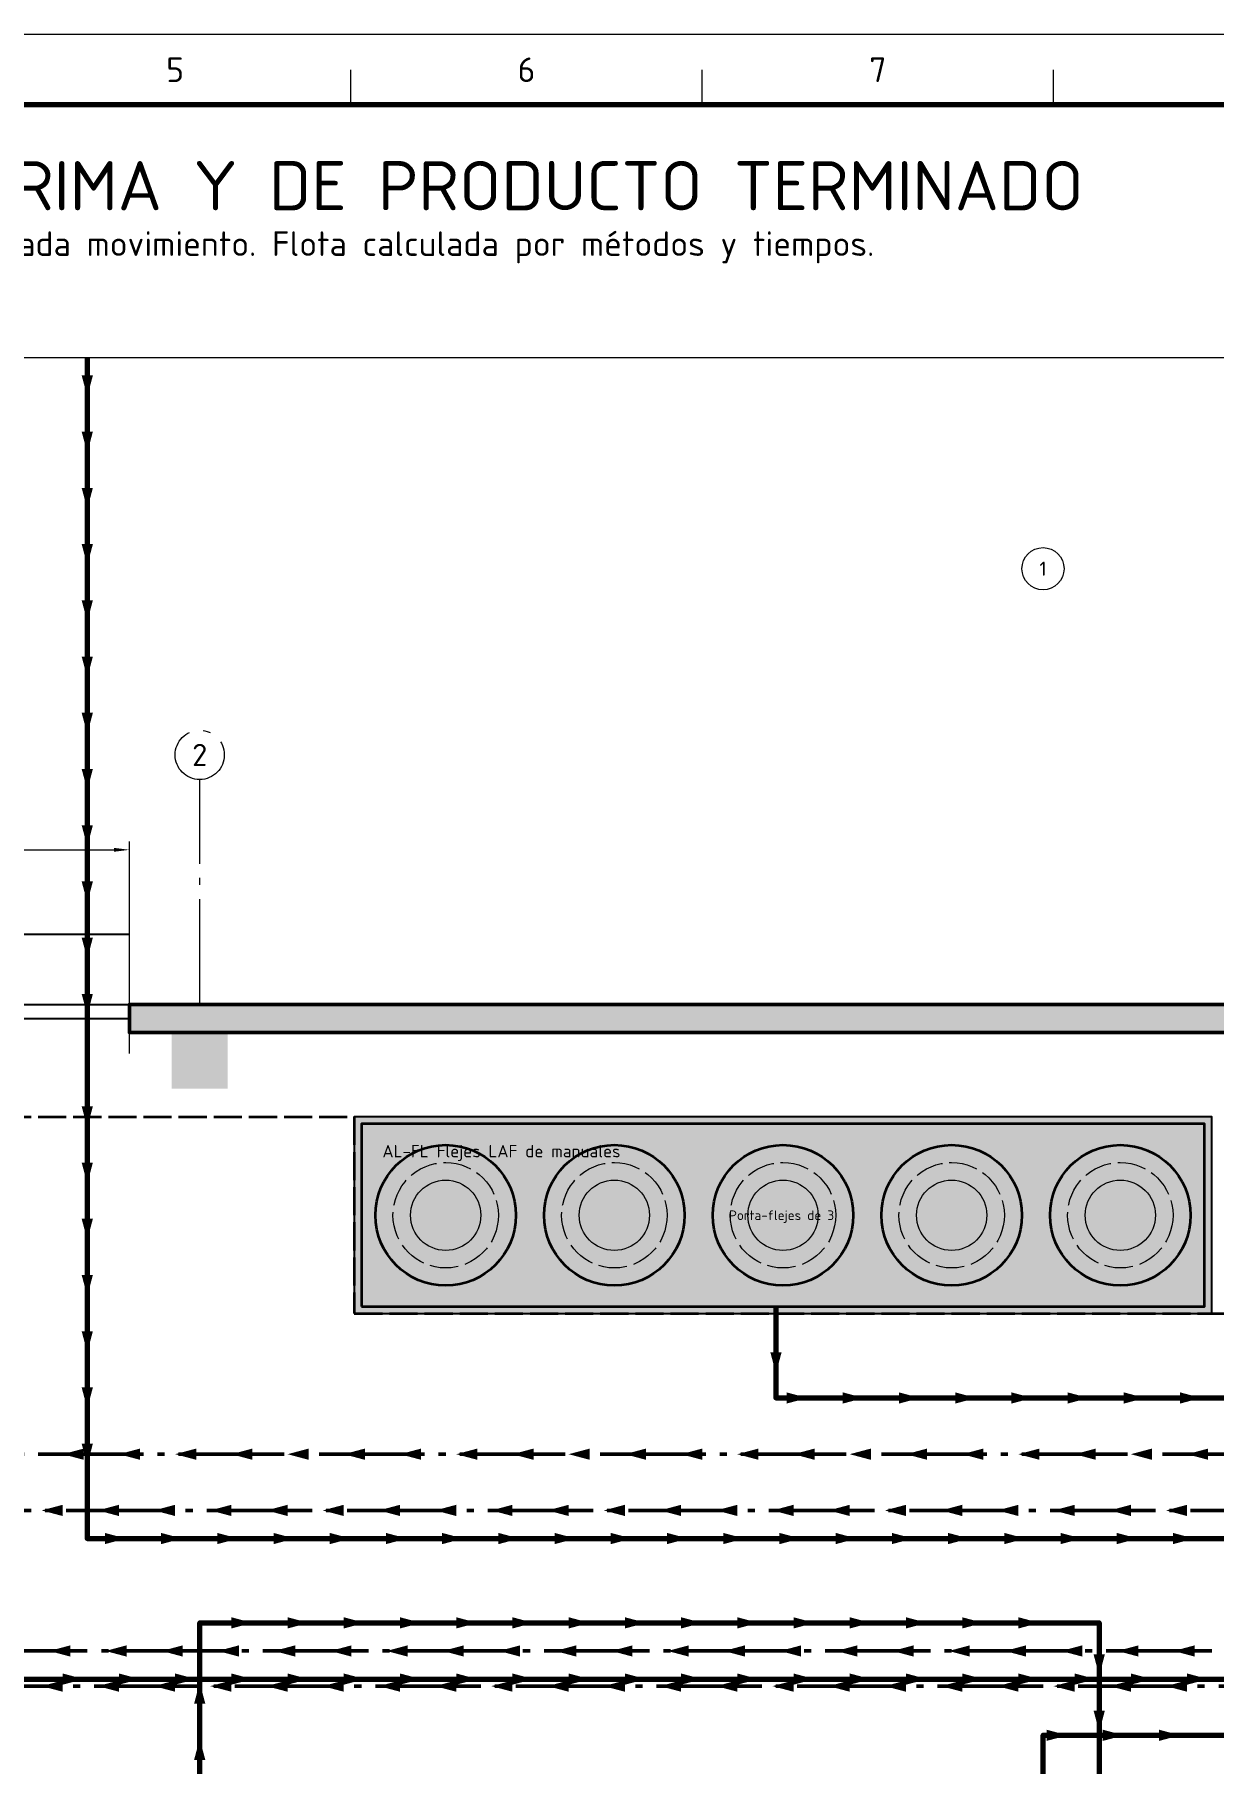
# Model space of a CAD drawing. Header units: millimetres. Extents: x 0 to 2430, y 0 to 841.
# Drawn here: x 199.5 to 367.2, y 595 to 841 of the extents above; entities that cross this region are included whole.
import ezdxf
from ezdxf.enums import TextEntityAlignment as Align

# ---------------------------------------------------------------- set-up
doc = ezdxf.new("R2010")
doc.units = ezdxf.units.MM
doc.linetypes.add('IRAM-E-TRAZOS', pattern=[5, 4, -1])
doc.linetypes.add('IRAM-F-TRAZO-PUNTO', pattern=[20, 15, -2, 1, -2])
for name, color, linetype, lineweight in [('06-TEXTO', 7, 'CONTINUOUS', 25), ('07-RECUADRO', 7, 'CONTINUOUS', 70), ('08-FINA', 5, 'CONTINUOUS', 18), ('A-ABERTURA', 7, 'CONTINUOUS', 25), ('A-COLUMNA', 7, 'CONTINUOUS', 50), ('A-COTA', 7, 'CONTINUOUS', 18), ('A-EJE', 1, 'IRAM-F-TRAZO-PUNTO', 18), ('A-EQUIPO-FINO', 8, 'CONTINUOUS', 13), ('A-EQUIPO-OCULTO', 8, 'IRAM-E-TRAZOS', 13), ('A-EQUIPO-RELLENO', 9, 'CONTINUOUS', 13), ('A-EXTERIOR', 8, 'CONTINUOUS', 25), ('A-MURO', 7, 'CONTINUOUS', 50), ('A-RELLENO', 9, 'CONTINUOUS', 13), ('A-SECTOR', 1, 'CONTINUOUS', 25), ('A-SECTOR-TXT', 1, 'CONTINUOUS', 25), ('A-TEXTO', 7, 'CONTINUOUS', 18), ('F-MP', 5, 'CONTINUOUS', 70), ('F-SCRAP', 8, 'IRAM-F-TRAZO-PUNTO', 50)]:
    doc.layers.add(name, color=color, linetype=linetype, lineweight=lineweight)
doc.layers.add('A-EQUIPO', color=30, linetype='CONTINUOUS', lineweight=35, true_color=0xe67800)
doc.layers.add('A-PASILLO', color=2, linetype='IRAM-E-TRAZOS', lineweight=35, true_color=0xd7a500)
doc.styles.add('ISO3098', font='isocpeur.ttf')
doc.dimstyles.new('FLAMA-IRAM', dxfattribs={"dimtxt": 3.5, "dimasz": 3.5, "dimexe": 2, "dimexo": 1.5, "dimgap": 1, "dimtad": 1, "dimdec": 1, "dimtxsty": 'ISO3098', "dimblk": 'IRAM_FLECHA', "dimblk1": 'IRAM_FLECHA', "dimblk2": 'IRAM_FLECHA', "dimcen": 2.5, "dimclrd": 3, "dimclre": 3, "dimclrt": 3, "dimazin": 3, "dimtfac": 1, "dimtmove": 0, "dimatfit": 3, "dimlwd": 18, "dimlwe": 18})

# ---------------------------------------------------------------- blocks, each defined once
blk = doc.blocks.new('IRAM_FLECHA')
blk.add_solid([(0, 0), (-1, 0.125), (-1, -0.125)])

msp = doc.modelspace()

# ---------------------------------------------------------------- hatches: boundary and pattern name
at = {"layer": 'A-COLUMNA', "true_color": 0x000000}
h = msp.add_hatch(color=7, dxfattribs=at)
h.dxf.hatch_style = 1
h.paths.add_polyline_path([(219, 691), (227, 691), (227, 699), (219, 699)])
at = {"layer": 'A-EQUIPO-RELLENO', "true_color": 0xe1e6ec}
h = msp.add_hatch(color=7, dxfattribs=at)
h.dxf.hatch_style = 1
h.paths.add_polyline_path([(268, 673), (267.6593, 675.5882), (266.6603, 678), (265.0711, 680.0711), (263, 681.6603), (260.5882, 682.6593), (258, 683), (255.4118, 682.6593), (253, 681.6603), (250.9289, 680.0711), (249.3397, 678), (248.3407, 675.5882), (248, 673), (248.3407, 670.4118), (249.3397, 668), (250.9289, 665.9289), (253, 664.3397), (255.4118, 663.3407), (258, 663), (260.5882, 663.3407), (263, 664.3397), (265.0711, 665.9289), (266.6603, 668), (267.6593, 670.4118)])
h = msp.add_hatch(color=7, dxfattribs=at)
h.dxf.hatch_style = 1
h.paths.add_polyline_path([(292, 673), (291.6593, 675.5882), (290.6603, 678), (289.0711, 680.0711), (287, 681.6603), (284.5882, 682.6593), (282, 683), (279.4118, 682.6593), (277, 681.6603), (274.9289, 680.0711), (273.3397, 678), (272.3407, 675.5882), (272, 673), (272.3407, 670.4118), (273.3397, 668), (274.9289, 665.9289), (277, 664.3397), (279.4118, 663.3407), (282, 663), (284.5882, 663.3407), (287, 664.3397), (289.0711, 665.9289), (290.6603, 668), (291.6593, 670.4118)])
h = msp.add_hatch(color=7, dxfattribs=at)
h.dxf.hatch_style = 1
h.paths.add_polyline_path([(316, 673), (315.6593, 675.5882), (314.6603, 678), (313.0711, 680.0711), (311, 681.6603), (308.5882, 682.6593), (306, 683), (303.4118, 682.6593), (301, 681.6603), (298.9289, 680.0711), (297.3397, 678), (296.3407, 675.5882), (296, 673), (296.3407, 670.4118), (297.3397, 668), (298.9289, 665.9289), (301, 664.3397), (303.4118, 663.3407), (306, 663), (308.5882, 663.3407), (311, 664.3397), (313.0711, 665.9289), (314.6603, 668), (315.6593, 670.4118)])
h = msp.add_hatch(color=7, dxfattribs=at)
h.dxf.hatch_style = 1
h.paths.add_polyline_path([(340, 673), (339.6593, 675.5882), (338.6603, 678), (337.0711, 680.0711), (335, 681.6603), (332.5882, 682.6593), (330, 683), (327.4118, 682.6593), (325, 681.6603), (322.9289, 680.0711), (321.3397, 678), (320.3407, 675.5882), (320, 673), (320.3407, 670.4118), (321.3397, 668), (322.9289, 665.9289), (325, 664.3397), (327.4118, 663.3407), (330, 663), (332.5882, 663.3407), (335, 664.3397), (337.0711, 665.9289), (338.6603, 668), (339.6593, 670.4118)])
h = msp.add_hatch(color=7, dxfattribs=at)
h.dxf.hatch_style = 1
h.paths.add_polyline_path([(364, 673), (363.6593, 675.5882), (362.6603, 678), (361.0711, 680.0711), (359, 681.6603), (356.5882, 682.6593), (354, 683), (351.4118, 682.6593), (349, 681.6603), (346.9289, 680.0711), (345.3397, 678), (344.3407, 675.5882), (344, 673), (344.3407, 670.4118), (345.3397, 668), (346.9289, 665.9289), (349, 664.3397), (351.4118, 663.3407), (354, 663), (356.5882, 663.3407), (359, 664.3397), (361.0711, 665.9289), (362.6603, 668), (363.6593, 670.4118)])
at = {"layer": 'A-MURO', "true_color": 0x464646}
h = msp.add_hatch(color=7, dxfattribs=at)
h.dxf.hatch_style = 1
h.paths.add_polyline_path([(213, 699), (213, 703), (583, 703), (583, 699)])
at = {"layer": 'A-RELLENO', "true_color": 0xcde1f5}
h = msp.add_hatch(color=7, dxfattribs=at)
h.dxf.hatch_style = 1
h.paths.add_polyline_path([(245, 659), (367, 659), (367, 687), (245, 687)])
at = {"layer": 'F-MP', "true_color": 0x0046c8}
h = msp.add_hatch(color=7, dxfattribs=at)
h.dxf.hatch_style = 1
h.paths.add_polyline_path([(207, 789.5), (207.8, 792.5), (206.2, 792.5)])
h = msp.add_hatch(color=7, dxfattribs=at)
h.dxf.hatch_style = 1
h.paths.add_polyline_path([(207, 781.5), (207.8, 784.5), (206.2, 784.5)])
h = msp.add_hatch(color=7, dxfattribs=at)
h.dxf.hatch_style = 1
h.paths.add_polyline_path([(207, 773.5), (207.8, 776.5), (206.2, 776.5)])
h = msp.add_hatch(color=7, dxfattribs=at)
h.dxf.hatch_style = 1
h.paths.add_polyline_path([(207, 765.5), (207.8, 768.5), (206.2, 768.5)])
h = msp.add_hatch(color=7, dxfattribs=at)
h.dxf.hatch_style = 1
h.paths.add_polyline_path([(207, 757.5), (207.8, 760.5), (206.2, 760.5)])
h = msp.add_hatch(color=7, dxfattribs=at)
h.dxf.hatch_style = 1
h.paths.add_polyline_path([(207, 749.5), (207.8, 752.5), (206.2, 752.5)])
h = msp.add_hatch(color=7, dxfattribs=at)
h.dxf.hatch_style = 1
h.paths.add_polyline_path([(207, 741.5), (207.8, 744.5), (206.2, 744.5)])
h = msp.add_hatch(color=7, dxfattribs=at)
h.dxf.hatch_style = 1
h.paths.add_polyline_path([(207, 733.5), (207.8, 736.5), (206.2, 736.5)])
h = msp.add_hatch(color=7, dxfattribs=at)
h.dxf.hatch_style = 1
h.paths.add_polyline_path([(207, 725.5), (207.8, 728.5), (206.2, 728.5)])
h = msp.add_hatch(color=7, dxfattribs=at)
h.dxf.hatch_style = 1
h.paths.add_polyline_path([(207, 717.5), (207.8, 720.5), (206.2, 720.5)])
h = msp.add_hatch(color=7, dxfattribs=at)
h.dxf.hatch_style = 1
h.paths.add_polyline_path([(207, 709.5), (207.8, 712.5), (206.2, 712.5)])
h = msp.add_hatch(color=7, dxfattribs=at)
h.dxf.hatch_style = 1
h.paths.add_polyline_path([(207, 701.5), (207.8, 704.5), (206.2, 704.5)])
h = msp.add_hatch(color=7, dxfattribs=at)
h.dxf.hatch_style = 1
h.paths.add_polyline_path([(207, 685.5), (207.8, 688.5), (206.2, 688.5)])
h = msp.add_hatch(color=7, dxfattribs=at)
h.dxf.hatch_style = 1
h.paths.add_polyline_path([(207, 677.5), (207.8, 680.5), (206.2, 680.5)])
h = msp.add_hatch(color=7, dxfattribs=at)
h.dxf.hatch_style = 1
h.paths.add_polyline_path([(207, 669.5), (207.8, 672.5), (206.2, 672.5)])
h = msp.add_hatch(color=7, dxfattribs=at)
h.dxf.hatch_style = 1
h.paths.add_polyline_path([(207, 661.5), (207.8, 664.5), (206.2, 664.5)])
h = msp.add_hatch(color=7, dxfattribs=at)
h.dxf.hatch_style = 1
h.paths.add_polyline_path([(207, 653.5), (207.8, 656.5), (206.2, 656.5)])
h = msp.add_hatch(color=7, dxfattribs=at)
h.dxf.hatch_style = 1
h.paths.add_polyline_path([(305, 650.5), (305.8, 653.5), (304.2, 653.5)])
h = msp.add_hatch(color=7, dxfattribs=at)
h.dxf.hatch_style = 1
h.paths.add_polyline_path([(207, 645.5), (207.8, 648.5), (206.2, 648.5)])
h = msp.add_hatch(color=7, dxfattribs=at)
h.dxf.hatch_style = 1
h.paths.add_polyline_path([(309.5, 647), (306.5, 647.8), (306.5, 646.2)])
h = msp.add_hatch(color=7, dxfattribs=at)
h.dxf.hatch_style = 1
h.paths.add_polyline_path([(317.5, 647), (314.5, 647.8), (314.5, 646.2)])
h = msp.add_hatch(color=7, dxfattribs=at)
h.dxf.hatch_style = 1
h.paths.add_polyline_path([(325.5, 647), (322.5, 647.8), (322.5, 646.2)])
h = msp.add_hatch(color=7, dxfattribs=at)
h.dxf.hatch_style = 1
h.paths.add_polyline_path([(333.5, 647), (330.5, 647.8), (330.5, 646.2)])
h = msp.add_hatch(color=7, dxfattribs=at)
h.dxf.hatch_style = 1
h.paths.add_polyline_path([(341.5, 647), (338.5, 647.8), (338.5, 646.2)])
h = msp.add_hatch(color=7, dxfattribs=at)
h.dxf.hatch_style = 1
h.paths.add_polyline_path([(349.5, 647), (346.5, 647.8), (346.5, 646.2)])
h = msp.add_hatch(color=7, dxfattribs=at)
h.dxf.hatch_style = 1
h.paths.add_polyline_path([(357.5, 647), (354.5, 647.8), (354.5, 646.2)])
h = msp.add_hatch(color=7, dxfattribs=at)
h.dxf.hatch_style = 1
h.paths.add_polyline_path([(365.5, 647), (362.5, 647.8), (362.5, 646.2)])
h = msp.add_hatch(color=7, dxfattribs=at)
h.dxf.hatch_style = 1
h.paths.add_polyline_path([(207, 637.5), (207.8, 640.5), (206.2, 640.5)])
h = msp.add_hatch(color=7, dxfattribs=at)
h.dxf.hatch_style = 1
h.paths.add_polyline_path([(212.5, 627), (209.5, 627.8), (209.5, 626.2)])
h = msp.add_hatch(color=7, dxfattribs=at)
h.dxf.hatch_style = 1
h.paths.add_polyline_path([(220.5, 627), (217.5, 627.8), (217.5, 626.2)])
h = msp.add_hatch(color=7, dxfattribs=at)
h.dxf.hatch_style = 1
h.paths.add_polyline_path([(228.5, 627), (225.5, 627.8), (225.5, 626.2)])
h = msp.add_hatch(color=7, dxfattribs=at)
h.dxf.hatch_style = 1
h.paths.add_polyline_path([(236.5, 627), (233.5, 627.8), (233.5, 626.2)])
h = msp.add_hatch(color=7, dxfattribs=at)
h.dxf.hatch_style = 1
h.paths.add_polyline_path([(244.5, 627), (241.5, 627.8), (241.5, 626.2)])
h = msp.add_hatch(color=7, dxfattribs=at)
h.dxf.hatch_style = 1
h.paths.add_polyline_path([(252.5, 627), (249.5, 627.8), (249.5, 626.2)])
h = msp.add_hatch(color=7, dxfattribs=at)
h.dxf.hatch_style = 1
h.paths.add_polyline_path([(260.5, 627), (257.5, 627.8), (257.5, 626.2)])
h = msp.add_hatch(color=7, dxfattribs=at)
h.dxf.hatch_style = 1
h.paths.add_polyline_path([(268.5, 627), (265.5, 627.8), (265.5, 626.2)])
h = msp.add_hatch(color=7, dxfattribs=at)
h.dxf.hatch_style = 1
h.paths.add_polyline_path([(276.5, 627), (273.5, 627.8), (273.5, 626.2)])
h = msp.add_hatch(color=7, dxfattribs=at)
h.dxf.hatch_style = 1
h.paths.add_polyline_path([(284.5, 627), (281.5, 627.8), (281.5, 626.2)])
h = msp.add_hatch(color=7, dxfattribs=at)
h.dxf.hatch_style = 1
h.paths.add_polyline_path([(292.5, 627), (289.5, 627.8), (289.5, 626.2)])
h = msp.add_hatch(color=7, dxfattribs=at)
h.dxf.hatch_style = 1
h.paths.add_polyline_path([(300.5, 627), (297.5, 627.8), (297.5, 626.2)])
h = msp.add_hatch(color=7, dxfattribs=at)
h.dxf.hatch_style = 1
h.paths.add_polyline_path([(308.5, 627), (305.5, 627.8), (305.5, 626.2)])
h = msp.add_hatch(color=7, dxfattribs=at)
h.dxf.hatch_style = 1
h.paths.add_polyline_path([(316.5, 627), (313.5, 627.8), (313.5, 626.2)])
h = msp.add_hatch(color=7, dxfattribs=at)
h.dxf.hatch_style = 1
h.paths.add_polyline_path([(324.5, 627), (321.5, 627.8), (321.5, 626.2)])
h = msp.add_hatch(color=7, dxfattribs=at)
h.dxf.hatch_style = 1
h.paths.add_polyline_path([(332.5, 627), (329.5, 627.8), (329.5, 626.2)])
h = msp.add_hatch(color=7, dxfattribs=at)
h.dxf.hatch_style = 1
h.paths.add_polyline_path([(340.5, 627), (337.5, 627.8), (337.5, 626.2)])
h = msp.add_hatch(color=7, dxfattribs=at)
h.dxf.hatch_style = 1
h.paths.add_polyline_path([(348.5, 627), (345.5, 627.8), (345.5, 626.2)])
h = msp.add_hatch(color=7, dxfattribs=at)
h.dxf.hatch_style = 1
h.paths.add_polyline_path([(356.5, 627), (353.5, 627.8), (353.5, 626.2)])
h = msp.add_hatch(color=7, dxfattribs=at)
h.dxf.hatch_style = 1
h.paths.add_polyline_path([(364.5, 627), (361.5, 627.8), (361.5, 626.2)])
h = msp.add_hatch(color=7, dxfattribs=at)
h.dxf.hatch_style = 1
h.paths.add_polyline_path([(230.5, 615), (227.5, 615.8), (227.5, 614.2)])
h = msp.add_hatch(color=7, dxfattribs=at)
h.dxf.hatch_style = 1
h.paths.add_polyline_path([(238.5, 615), (235.5, 615.8), (235.5, 614.2)])
h = msp.add_hatch(color=7, dxfattribs=at)
h.dxf.hatch_style = 1
h.paths.add_polyline_path([(246.5, 615), (243.5, 615.8), (243.5, 614.2)])
h = msp.add_hatch(color=7, dxfattribs=at)
h.dxf.hatch_style = 1
h.paths.add_polyline_path([(254.5, 615), (251.5, 615.8), (251.5, 614.2)])
h = msp.add_hatch(color=7, dxfattribs=at)
h.dxf.hatch_style = 1
h.paths.add_polyline_path([(262.5, 615), (259.5, 615.8), (259.5, 614.2)])
h = msp.add_hatch(color=7, dxfattribs=at)
h.dxf.hatch_style = 1
h.paths.add_polyline_path([(270.5, 615), (267.5, 615.8), (267.5, 614.2)])
h = msp.add_hatch(color=7, dxfattribs=at)
h.dxf.hatch_style = 1
h.paths.add_polyline_path([(278.5, 615), (275.5, 615.8), (275.5, 614.2)])
h = msp.add_hatch(color=7, dxfattribs=at)
h.dxf.hatch_style = 1
h.paths.add_polyline_path([(286.5, 615), (283.5, 615.8), (283.5, 614.2)])
h = msp.add_hatch(color=7, dxfattribs=at)
h.dxf.hatch_style = 1
h.paths.add_polyline_path([(294.5, 615), (291.5, 615.8), (291.5, 614.2)])
h = msp.add_hatch(color=7, dxfattribs=at)
h.dxf.hatch_style = 1
h.paths.add_polyline_path([(302.5, 615), (299.5, 615.8), (299.5, 614.2)])
h = msp.add_hatch(color=7, dxfattribs=at)
h.dxf.hatch_style = 1
h.paths.add_polyline_path([(310.5, 615), (307.5, 615.8), (307.5, 614.2)])
h = msp.add_hatch(color=7, dxfattribs=at)
h.dxf.hatch_style = 1
h.paths.add_polyline_path([(318.5, 615), (315.5, 615.8), (315.5, 614.2)])
h = msp.add_hatch(color=7, dxfattribs=at)
h.dxf.hatch_style = 1
h.paths.add_polyline_path([(326.5, 615), (323.5, 615.8), (323.5, 614.2)])
h = msp.add_hatch(color=7, dxfattribs=at)
h.dxf.hatch_style = 1
h.paths.add_polyline_path([(334.5, 615), (331.5, 615.8), (331.5, 614.2)])
h = msp.add_hatch(color=7, dxfattribs=at)
h.dxf.hatch_style = 1
h.paths.add_polyline_path([(342.5, 615), (339.5, 615.8), (339.5, 614.2)])
h = msp.add_hatch(color=7, dxfattribs=at)
h.dxf.hatch_style = 1
h.paths.add_polyline_path([(351, 607.5), (351.8, 610.5), (350.2, 610.5)])
h = msp.add_hatch(color=7, dxfattribs=at)
h.dxf.hatch_style = 1
h.paths.add_polyline_path([(206.5, 607), (203.5, 607.8), (203.5, 606.2)])
h = msp.add_hatch(color=7, dxfattribs=at)
h.dxf.hatch_style = 1
h.paths.add_polyline_path([(214.5, 607), (211.5, 607.8), (211.5, 606.2)])
h = msp.add_hatch(color=7, dxfattribs=at)
h.dxf.hatch_style = 1
h.paths.add_polyline_path([(222.5, 607), (219.5, 607.8), (219.5, 606.2)])
h = msp.add_hatch(color=7, dxfattribs=at)
h.dxf.hatch_style = 1
h.paths.add_polyline_path([(230.5, 607), (227.5, 607.8), (227.5, 606.2)])
h = msp.add_hatch(color=7, dxfattribs=at)
h.dxf.hatch_style = 1
h.paths.add_polyline_path([(238.5, 607), (235.5, 607.8), (235.5, 606.2)])
h = msp.add_hatch(color=7, dxfattribs=at)
h.dxf.hatch_style = 1
h.paths.add_polyline_path([(246.5, 607), (243.5, 607.8), (243.5, 606.2)])
h = msp.add_hatch(color=7, dxfattribs=at)
h.dxf.hatch_style = 1
h.paths.add_polyline_path([(254.5, 607), (251.5, 607.8), (251.5, 606.2)])
h = msp.add_hatch(color=7, dxfattribs=at)
h.dxf.hatch_style = 1
h.paths.add_polyline_path([(262.5, 607), (259.5, 607.8), (259.5, 606.2)])
h = msp.add_hatch(color=7, dxfattribs=at)
h.dxf.hatch_style = 1
h.paths.add_polyline_path([(270.5, 607), (267.5, 607.8), (267.5, 606.2)])
h = msp.add_hatch(color=7, dxfattribs=at)
h.dxf.hatch_style = 1
h.paths.add_polyline_path([(278.5, 607), (275.5, 607.8), (275.5, 606.2)])
h = msp.add_hatch(color=7, dxfattribs=at)
h.dxf.hatch_style = 1
h.paths.add_polyline_path([(286.5, 607), (283.5, 607.8), (283.5, 606.2)])
h = msp.add_hatch(color=7, dxfattribs=at)
h.dxf.hatch_style = 1
h.paths.add_polyline_path([(294.5, 607), (291.5, 607.8), (291.5, 606.2)])
h = msp.add_hatch(color=7, dxfattribs=at)
h.dxf.hatch_style = 1
h.paths.add_polyline_path([(302.5, 607), (299.5, 607.8), (299.5, 606.2)])
h = msp.add_hatch(color=7, dxfattribs=at)
h.dxf.hatch_style = 1
h.paths.add_polyline_path([(310.5, 607), (307.5, 607.8), (307.5, 606.2)])
h = msp.add_hatch(color=7, dxfattribs=at)
h.dxf.hatch_style = 1
h.paths.add_polyline_path([(318.5, 607), (315.5, 607.8), (315.5, 606.2)])
h = msp.add_hatch(color=7, dxfattribs=at)
h.dxf.hatch_style = 1
h.paths.add_polyline_path([(326.5, 607), (323.5, 607.8), (323.5, 606.2)])
h = msp.add_hatch(color=7, dxfattribs=at)
h.dxf.hatch_style = 1
h.paths.add_polyline_path([(334.5, 607), (331.5, 607.8), (331.5, 606.2)])
h = msp.add_hatch(color=7, dxfattribs=at)
h.dxf.hatch_style = 1
h.paths.add_polyline_path([(342.5, 607), (339.5, 607.8), (339.5, 606.2)])
h = msp.add_hatch(color=7, dxfattribs=at)
h.dxf.hatch_style = 1
h.paths.add_polyline_path([(350.5, 607), (347.5, 607.8), (347.5, 606.2)])
h = msp.add_hatch(color=7, dxfattribs=at)
h.dxf.hatch_style = 1
h.paths.add_polyline_path([(358.5, 607), (355.5, 607.8), (355.5, 606.2)])
h = msp.add_hatch(color=7, dxfattribs=at)
h.dxf.hatch_style = 1
h.paths.add_polyline_path([(366.5, 607), (363.5, 607.8), (363.5, 606.2)])
h = msp.add_hatch(color=7, dxfattribs=at)
h.dxf.hatch_style = 1
h.paths.add_polyline_path([(223, 606.5), (222.2, 603.5), (223.8, 603.5)])
h = msp.add_hatch(color=7, dxfattribs=at)
h.dxf.hatch_style = 1
h.paths.add_polyline_path([(351, 599.5), (351.8, 602.5), (350.2, 602.5)])
h = msp.add_hatch(color=7, dxfattribs=at)
h.dxf.hatch_style = 1
h.paths.add_polyline_path([(223, 598.5), (222.2, 595.5), (223.8, 595.5)])
h = msp.add_hatch(color=7, dxfattribs=at)
h.dxf.hatch_style = 1
h.paths.add_polyline_path([(346.5, 599), (343.5, 599.8), (343.5, 598.2)])
h = msp.add_hatch(color=7, dxfattribs=at)
h.dxf.hatch_style = 1
h.paths.add_polyline_path([(354.5, 599), (351.5, 599.8), (351.5, 598.2)])
h = msp.add_hatch(color=7, dxfattribs=at)
h.dxf.hatch_style = 1
h.paths.add_polyline_path([(362.5, 599), (359.5, 599.8), (359.5, 598.2)])
at = {"layer": 'F-SCRAP', "true_color": 0x787878}
h = msp.add_hatch(color=7, dxfattribs=at)
h.dxf.hatch_style = 1
h.paths.add_polyline_path([(203.5, 639), (206.5, 638.2), (206.5, 639.8)])
h = msp.add_hatch(color=7, dxfattribs=at)
h.dxf.hatch_style = 1
h.paths.add_polyline_path([(211.5, 639), (214.5, 638.2), (214.5, 639.8)])
h = msp.add_hatch(color=7, dxfattribs=at)
h.dxf.hatch_style = 1
h.paths.add_polyline_path([(219.5, 639), (222.5, 638.2), (222.5, 639.8)])
h = msp.add_hatch(color=7, dxfattribs=at)
h.dxf.hatch_style = 1
h.paths.add_polyline_path([(227.5, 639), (230.5, 638.2), (230.5, 639.8)])
h = msp.add_hatch(color=7, dxfattribs=at)
h.dxf.hatch_style = 1
h.paths.add_polyline_path([(235.5, 639), (238.5, 638.2), (238.5, 639.8)])
h = msp.add_hatch(color=7, dxfattribs=at)
h.dxf.hatch_style = 1
h.paths.add_polyline_path([(243.5, 639), (246.5, 638.2), (246.5, 639.8)])
h = msp.add_hatch(color=7, dxfattribs=at)
h.dxf.hatch_style = 1
h.paths.add_polyline_path([(251.5, 639), (254.5, 638.2), (254.5, 639.8)])
h = msp.add_hatch(color=7, dxfattribs=at)
h.dxf.hatch_style = 1
h.paths.add_polyline_path([(259.5, 639), (262.5, 638.2), (262.5, 639.8)])
h = msp.add_hatch(color=7, dxfattribs=at)
h.dxf.hatch_style = 1
h.paths.add_polyline_path([(267.5, 639), (270.5, 638.2), (270.5, 639.8)])
h = msp.add_hatch(color=7, dxfattribs=at)
h.dxf.hatch_style = 1
h.paths.add_polyline_path([(275.5, 639), (278.5, 638.2), (278.5, 639.8)])
h = msp.add_hatch(color=7, dxfattribs=at)
h.dxf.hatch_style = 1
h.paths.add_polyline_path([(283.5, 639), (286.5, 638.2), (286.5, 639.8)])
h = msp.add_hatch(color=7, dxfattribs=at)
h.dxf.hatch_style = 1
h.paths.add_polyline_path([(291.5, 639), (294.5, 638.2), (294.5, 639.8)])
h = msp.add_hatch(color=7, dxfattribs=at)
h.dxf.hatch_style = 1
h.paths.add_polyline_path([(299.5, 639), (302.5, 638.2), (302.5, 639.8)])
h = msp.add_hatch(color=7, dxfattribs=at)
h.dxf.hatch_style = 1
h.paths.add_polyline_path([(307.5, 639), (310.5, 638.2), (310.5, 639.8)])
h = msp.add_hatch(color=7, dxfattribs=at)
h.dxf.hatch_style = 1
h.paths.add_polyline_path([(315.5, 639), (318.5, 638.2), (318.5, 639.8)])
h = msp.add_hatch(color=7, dxfattribs=at)
h.dxf.hatch_style = 1
h.paths.add_polyline_path([(323.5, 639), (326.5, 638.2), (326.5, 639.8)])
h = msp.add_hatch(color=7, dxfattribs=at)
h.dxf.hatch_style = 1
h.paths.add_polyline_path([(331.5, 639), (334.5, 638.2), (334.5, 639.8)])
h = msp.add_hatch(color=7, dxfattribs=at)
h.dxf.hatch_style = 1
h.paths.add_polyline_path([(339.5, 639), (342.5, 638.2), (342.5, 639.8)])
h = msp.add_hatch(color=7, dxfattribs=at)
h.dxf.hatch_style = 1
h.paths.add_polyline_path([(347.5, 639), (350.5, 638.2), (350.5, 639.8)])
h = msp.add_hatch(color=7, dxfattribs=at)
h.dxf.hatch_style = 1
h.paths.add_polyline_path([(355.5, 639), (358.5, 638.2), (358.5, 639.8)])
h = msp.add_hatch(color=7, dxfattribs=at)
h.dxf.hatch_style = 1
h.paths.add_polyline_path([(363.5, 639), (366.5, 638.2), (366.5, 639.8)])
h = msp.add_hatch(color=7, dxfattribs=at)
h.dxf.hatch_style = 1
h.paths.add_polyline_path([(200.5, 631), (203.5, 630.2), (203.5, 631.8)])
h = msp.add_hatch(color=7, dxfattribs=at)
h.dxf.hatch_style = 1
h.paths.add_polyline_path([(208.5, 631), (211.5, 630.2), (211.5, 631.8)])
h = msp.add_hatch(color=7, dxfattribs=at)
h.dxf.hatch_style = 1
h.paths.add_polyline_path([(216.5, 631), (219.5, 630.2), (219.5, 631.8)])
h = msp.add_hatch(color=7, dxfattribs=at)
h.dxf.hatch_style = 1
h.paths.add_polyline_path([(224.5, 631), (227.5, 630.2), (227.5, 631.8)])
h = msp.add_hatch(color=7, dxfattribs=at)
h.dxf.hatch_style = 1
h.paths.add_polyline_path([(232.5, 631), (235.5, 630.2), (235.5, 631.8)])
h = msp.add_hatch(color=7, dxfattribs=at)
h.dxf.hatch_style = 1
h.paths.add_polyline_path([(240.5, 631), (243.5, 630.2), (243.5, 631.8)])
h = msp.add_hatch(color=7, dxfattribs=at)
h.dxf.hatch_style = 1
h.paths.add_polyline_path([(248.5, 631), (251.5, 630.2), (251.5, 631.8)])
h = msp.add_hatch(color=7, dxfattribs=at)
h.dxf.hatch_style = 1
h.paths.add_polyline_path([(256.5, 631), (259.5, 630.2), (259.5, 631.8)])
h = msp.add_hatch(color=7, dxfattribs=at)
h.dxf.hatch_style = 1
h.paths.add_polyline_path([(264.5, 631), (267.5, 630.2), (267.5, 631.8)])
h = msp.add_hatch(color=7, dxfattribs=at)
h.dxf.hatch_style = 1
h.paths.add_polyline_path([(272.5, 631), (275.5, 630.2), (275.5, 631.8)])
h = msp.add_hatch(color=7, dxfattribs=at)
h.dxf.hatch_style = 1
h.paths.add_polyline_path([(280.5, 631), (283.5, 630.2), (283.5, 631.8)])
h = msp.add_hatch(color=7, dxfattribs=at)
h.dxf.hatch_style = 1
h.paths.add_polyline_path([(288.5, 631), (291.5, 630.2), (291.5, 631.8)])
h = msp.add_hatch(color=7, dxfattribs=at)
h.dxf.hatch_style = 1
h.paths.add_polyline_path([(296.5, 631), (299.5, 630.2), (299.5, 631.8)])
h = msp.add_hatch(color=7, dxfattribs=at)
h.dxf.hatch_style = 1
h.paths.add_polyline_path([(304.5, 631), (307.5, 630.2), (307.5, 631.8)])
h = msp.add_hatch(color=7, dxfattribs=at)
h.dxf.hatch_style = 1
h.paths.add_polyline_path([(312.5, 631), (315.5, 630.2), (315.5, 631.8)])
h = msp.add_hatch(color=7, dxfattribs=at)
h.dxf.hatch_style = 1
h.paths.add_polyline_path([(320.5, 631), (323.5, 630.2), (323.5, 631.8)])
h = msp.add_hatch(color=7, dxfattribs=at)
h.dxf.hatch_style = 1
h.paths.add_polyline_path([(328.5, 631), (331.5, 630.2), (331.5, 631.8)])
h = msp.add_hatch(color=7, dxfattribs=at)
h.dxf.hatch_style = 1
h.paths.add_polyline_path([(336.5, 631), (339.5, 630.2), (339.5, 631.8)])
h = msp.add_hatch(color=7, dxfattribs=at)
h.dxf.hatch_style = 1
h.paths.add_polyline_path([(344.5, 631), (347.5, 630.2), (347.5, 631.8)])
h = msp.add_hatch(color=7, dxfattribs=at)
h.dxf.hatch_style = 1
h.paths.add_polyline_path([(352.5, 631), (355.5, 630.2), (355.5, 631.8)])
h = msp.add_hatch(color=7, dxfattribs=at)
h.dxf.hatch_style = 1
h.paths.add_polyline_path([(360.5, 631), (363.5, 630.2), (363.5, 631.8)])
h = msp.add_hatch(color=7, dxfattribs=at)
h.dxf.hatch_style = 1
h.paths.add_polyline_path([(201.5832, 611), (204.5832, 610.2), (204.5832, 611.8)])
h = msp.add_hatch(color=7, dxfattribs=at)
h.dxf.hatch_style = 1
h.paths.add_polyline_path([(209.5832, 611), (212.5832, 610.2), (212.5832, 611.8)])
h = msp.add_hatch(color=7, dxfattribs=at)
h.dxf.hatch_style = 1
h.paths.add_polyline_path([(217.5832, 611), (220.5832, 610.2), (220.5832, 611.8)])
h = msp.add_hatch(color=7, dxfattribs=at)
h.dxf.hatch_style = 1
h.paths.add_polyline_path([(225.5832, 611), (228.5832, 610.2), (228.5832, 611.8)])
h = msp.add_hatch(color=7, dxfattribs=at)
h.dxf.hatch_style = 1
h.paths.add_polyline_path([(233.5832, 611), (236.5832, 610.2), (236.5832, 611.8)])
h = msp.add_hatch(color=7, dxfattribs=at)
h.dxf.hatch_style = 1
h.paths.add_polyline_path([(241.5832, 611), (244.5832, 610.2), (244.5832, 611.8)])
h = msp.add_hatch(color=7, dxfattribs=at)
h.dxf.hatch_style = 1
h.paths.add_polyline_path([(249.5832, 611), (252.5832, 610.2), (252.5832, 611.8)])
h = msp.add_hatch(color=7, dxfattribs=at)
h.dxf.hatch_style = 1
h.paths.add_polyline_path([(257.5832, 611), (260.5832, 610.2), (260.5832, 611.8)])
h = msp.add_hatch(color=7, dxfattribs=at)
h.dxf.hatch_style = 1
h.paths.add_polyline_path([(265.5832, 611), (268.5832, 610.2), (268.5832, 611.8)])
h = msp.add_hatch(color=7, dxfattribs=at)
h.dxf.hatch_style = 1
h.paths.add_polyline_path([(273.5832, 611), (276.5832, 610.2), (276.5832, 611.8)])
h = msp.add_hatch(color=7, dxfattribs=at)
h.dxf.hatch_style = 1
h.paths.add_polyline_path([(281.5832, 611), (284.5832, 610.2), (284.5832, 611.8)])
h = msp.add_hatch(color=7, dxfattribs=at)
h.dxf.hatch_style = 1
h.paths.add_polyline_path([(289.5832, 611), (292.5832, 610.2), (292.5832, 611.8)])
h = msp.add_hatch(color=7, dxfattribs=at)
h.dxf.hatch_style = 1
h.paths.add_polyline_path([(297.5832, 611), (300.5832, 610.2), (300.5832, 611.8)])
h = msp.add_hatch(color=7, dxfattribs=at)
h.dxf.hatch_style = 1
h.paths.add_polyline_path([(305.5832, 611), (308.5832, 610.2), (308.5832, 611.8)])
h = msp.add_hatch(color=7, dxfattribs=at)
h.dxf.hatch_style = 1
h.paths.add_polyline_path([(313.5832, 611), (316.5832, 610.2), (316.5832, 611.8)])
h = msp.add_hatch(color=7, dxfattribs=at)
h.dxf.hatch_style = 1
h.paths.add_polyline_path([(321.5832, 611), (324.5832, 610.2), (324.5832, 611.8)])
h = msp.add_hatch(color=7, dxfattribs=at)
h.dxf.hatch_style = 1
h.paths.add_polyline_path([(329.5832, 611), (332.5832, 610.2), (332.5832, 611.8)])
h = msp.add_hatch(color=7, dxfattribs=at)
h.dxf.hatch_style = 1
h.paths.add_polyline_path([(337.5832, 611), (340.5832, 610.2), (340.5832, 611.8)])
h = msp.add_hatch(color=7, dxfattribs=at)
h.dxf.hatch_style = 1
h.paths.add_polyline_path([(345.5832, 611), (348.5832, 610.2), (348.5832, 611.8)])
h = msp.add_hatch(color=7, dxfattribs=at)
h.dxf.hatch_style = 1
h.paths.add_polyline_path([(353.5832, 611), (356.5832, 610.2), (356.5832, 611.8)])
h = msp.add_hatch(color=7, dxfattribs=at)
h.dxf.hatch_style = 1
h.paths.add_polyline_path([(361.5832, 611), (364.5832, 610.2), (364.5832, 611.8)])
h = msp.add_hatch(color=7, dxfattribs=at)
h.dxf.hatch_style = 1
h.paths.add_polyline_path([(200.5, 606), (203.5, 605.2), (203.5, 606.8)])
h = msp.add_hatch(color=7, dxfattribs=at)
h.dxf.hatch_style = 1
h.paths.add_polyline_path([(208.5, 606), (211.5, 605.2), (211.5, 606.8)])
h = msp.add_hatch(color=7, dxfattribs=at)
h.dxf.hatch_style = 1
h.paths.add_polyline_path([(216.5, 606), (219.5, 605.2), (219.5, 606.8)])
h = msp.add_hatch(color=7, dxfattribs=at)
h.dxf.hatch_style = 1
h.paths.add_polyline_path([(224.5, 606), (227.5, 605.2), (227.5, 606.8)])
h = msp.add_hatch(color=7, dxfattribs=at)
h.dxf.hatch_style = 1
h.paths.add_polyline_path([(232.5, 606), (235.5, 605.2), (235.5, 606.8)])
h = msp.add_hatch(color=7, dxfattribs=at)
h.dxf.hatch_style = 1
h.paths.add_polyline_path([(240.5, 606), (243.5, 605.2), (243.5, 606.8)])
h = msp.add_hatch(color=7, dxfattribs=at)
h.dxf.hatch_style = 1
h.paths.add_polyline_path([(248.5, 606), (251.5, 605.2), (251.5, 606.8)])
h = msp.add_hatch(color=7, dxfattribs=at)
h.dxf.hatch_style = 1
h.paths.add_polyline_path([(256.5, 606), (259.5, 605.2), (259.5, 606.8)])
h = msp.add_hatch(color=7, dxfattribs=at)
h.dxf.hatch_style = 1
h.paths.add_polyline_path([(264.5, 606), (267.5, 605.2), (267.5, 606.8)])
h = msp.add_hatch(color=7, dxfattribs=at)
h.dxf.hatch_style = 1
h.paths.add_polyline_path([(272.5, 606), (275.5, 605.2), (275.5, 606.8)])
h = msp.add_hatch(color=7, dxfattribs=at)
h.dxf.hatch_style = 1
h.paths.add_polyline_path([(280.5, 606), (283.5, 605.2), (283.5, 606.8)])
h = msp.add_hatch(color=7, dxfattribs=at)
h.dxf.hatch_style = 1
h.paths.add_polyline_path([(288.5, 606), (291.5, 605.2), (291.5, 606.8)])
h = msp.add_hatch(color=7, dxfattribs=at)
h.dxf.hatch_style = 1
h.paths.add_polyline_path([(296.5, 606), (299.5, 605.2), (299.5, 606.8)])
h = msp.add_hatch(color=7, dxfattribs=at)
h.dxf.hatch_style = 1
h.paths.add_polyline_path([(304.5, 606), (307.5, 605.2), (307.5, 606.8)])
h = msp.add_hatch(color=7, dxfattribs=at)
h.dxf.hatch_style = 1
h.paths.add_polyline_path([(312.5, 606), (315.5, 605.2), (315.5, 606.8)])
h = msp.add_hatch(color=7, dxfattribs=at)
h.dxf.hatch_style = 1
h.paths.add_polyline_path([(320.5, 606), (323.5, 605.2), (323.5, 606.8)])
h = msp.add_hatch(color=7, dxfattribs=at)
h.dxf.hatch_style = 1
h.paths.add_polyline_path([(328.5, 606), (331.5, 605.2), (331.5, 606.8)])
h = msp.add_hatch(color=7, dxfattribs=at)
h.dxf.hatch_style = 1
h.paths.add_polyline_path([(336.5, 606), (339.5, 605.2), (339.5, 606.8)])
h = msp.add_hatch(color=7, dxfattribs=at)
h.dxf.hatch_style = 1
h.paths.add_polyline_path([(344.5, 606), (347.5, 605.2), (347.5, 606.8)])
h = msp.add_hatch(color=7, dxfattribs=at)
h.dxf.hatch_style = 1
h.paths.add_polyline_path([(352.5, 606), (355.5, 605.2), (355.5, 606.8)])
h = msp.add_hatch(color=7, dxfattribs=at)
h.dxf.hatch_style = 1
h.paths.add_polyline_path([(360.5, 606), (363.5, 605.2), (363.5, 606.8)])

# ---------------------------------------------------------------- linework, layer by layer
at = {"layer": '07-RECUADRO'}
msp.add_lwpolyline([(25, 10), (1179, 10), (1179, 831), (25, 831)], close=True, dxfattribs=at)
at = {"layer": '08-FINA'}
for p, q in [((244.5, 831), (244.5, 836)), ((294.5, 831), (294.5, 836)), ((344.5, 831), (344.5, 836))]:
    msp.add_line(p, q, dxfattribs=at)
msp.add_lwpolyline([(0, 0), (1189, 0), (1189, 841), (0, 841)], close=True, dxfattribs=at)
at = {"layer": 'A-ABERTURA'}
for p, q in [((73, 713), (213, 713)), ((73, 701), (213, 701))]:
    msp.add_line(p, q, dxfattribs=at)
at = {"layer": 'A-EJE'}
msp.add_line((223, 703), (223, 735), dxfattribs=at)
msp.add_circle((223, 738.5), 3.5, dxfattribs=at)
at = {"layer": 'A-EQUIPO'}
msp.add_lwpolyline([(246, 660), (366, 660), (366, 686), (246, 686)], close=True, dxfattribs=at)
for centre in [(258, 673), (282, 673), (306, 673), (330, 673), (354, 673)]:
    msp.add_circle(centre, 10, dxfattribs=at)
at = {"layer": 'A-EQUIPO-FINO'}
for centre in [(258, 673), (282, 673), (306, 673), (330, 673), (354, 673)]:
    msp.add_circle(centre, 5, dxfattribs=at)
at = {"layer": 'A-EQUIPO-OCULTO'}
for centre in [(258, 673), (282, 673), (306, 673), (330, 673), (354, 673)]:
    msp.add_circle(centre, 7.5, dxfattribs=at)
at = {"layer": 'A-EXTERIOR'}
msp.add_lwpolyline([(43, 703), (583, 703)], dxfattribs=at)
at = {"layer": 'A-MURO'}
msp.add_lwpolyline([(583, 699), (213, 699), (213, 703), (583, 703)], dxfattribs=at)
at = {"layer": 'A-PASILLO'}
for p, q in [((95, 687), (245, 687)), ((245, 687), (245, 659)), ((245, 659), (555, 659))]:
    msp.add_line(p, q, dxfattribs=at)
at = {"layer": 'A-SECTOR'}
msp.add_lwpolyline([(245, 659), (367, 659), (367, 687), (245, 687)], close=True, dxfattribs=at)
at = {"layer": 'A-TEXTO'}
msp.add_lwpolyline([(33, 191), (583, 191), (583, 795), (33, 795)], close=True, dxfattribs=at)
msp.add_circle((343, 765), 3, dxfattribs=at)
at = {"layer": 'F-MP'}
for points in [[(207, 795), (207, 691), (207, 627), (521, 627), (521, 215), (583, 215)], [(305, 660), (305, 647), (559, 647)], [(245, 435), (223, 435), (223, 615), (351, 615), (351, 425), (325, 425)], [(171, 337), (171, 607), (531, 607), (531, 479), (558, 479)], [(325, 355), (343, 355), (343, 599), (487, 599), (487, 339), (559, 339)]]:
    msp.add_lwpolyline(points, dxfattribs=at)
at = {"layer": 'F-SCRAP'}
for points in [[(583, 263), (515, 263), (515, 639), (107, 639), (107, 691), (39, 739)], [(558, 387), (539, 387), (539, 631), (127, 631), (127, 691), (39, 731)], [(583, 615), (567, 615), (567, 611), (135, 611), (135, 691), (39, 723)], [(583, 606), (111, 606), (111, 691), (39, 715)]]:
    msp.add_lwpolyline(points, dxfattribs=at)

# ---------------------------------------------------------------- texts
at = {"layer": '06-TEXTO', "style": 'ISO3098'}
for s, p in [('5', (219.5, 836)), ('6', (269.5, 836)), ('7', (319.5, 836))]:
    msp.add_text(s, height=3.5, dxfattribs=at).set_placement(p, align=Align.MIDDLE_CENTER)
at = {"layer": 'A-SECTOR-TXT', "style": 'ISO3098'}
msp.add_text('AL-FL Flejes LAF de manuales', height=1.76, dxfattribs=at).set_placement((249, 683), align=Align.TOP_LEFT)
at = {"layer": 'A-TEXTO', "style": 'ISO3098'}
for s, height, p in [('FL_PI_04 - LOGÍSTICA DE MATERIA PRIMA Y DE PRODUCTO TERMINADO', 7, (33, 823)), ('Detalles 1:50 del almacén de MP y de la expedición, con la secuencia de cada movimiento. Flota calculada por métodos y tiempos.', 3.5, (33, 813))]:
    msp.add_text(s, height=height, dxfattribs=at).set_placement(p, align=Align.TOP_LEFT)
for s, height, p in [('1', 2, (343, 765)), ('2', 3.15, (223, 738.5)), ('Porta-flejes de 3.', 1.364, (306, 673))]:
    msp.add_text(s, height=height, dxfattribs=at).set_placement(p, align=Align.MIDDLE_CENTER)

# ---------------------------------------------------------------- dimensions: what is measured, and where the dimension line sits
at = {"layer": 'A-COTA'}
msp.add_linear_dim(base=(73, 725), p1=(73, 695), p2=(213, 695), text='P1 <>', dimstyle='FLAMA-IRAM', override={"dimtxt": 2.2, "dimasz": 2.2, "dimexe": 1.2, "dimexo": 1, "dimdec": 2, "dimlfac": 0.05, "dimzin": 0}, dxfattribs=at).render()

doc.saveas('drawing.dxf')
